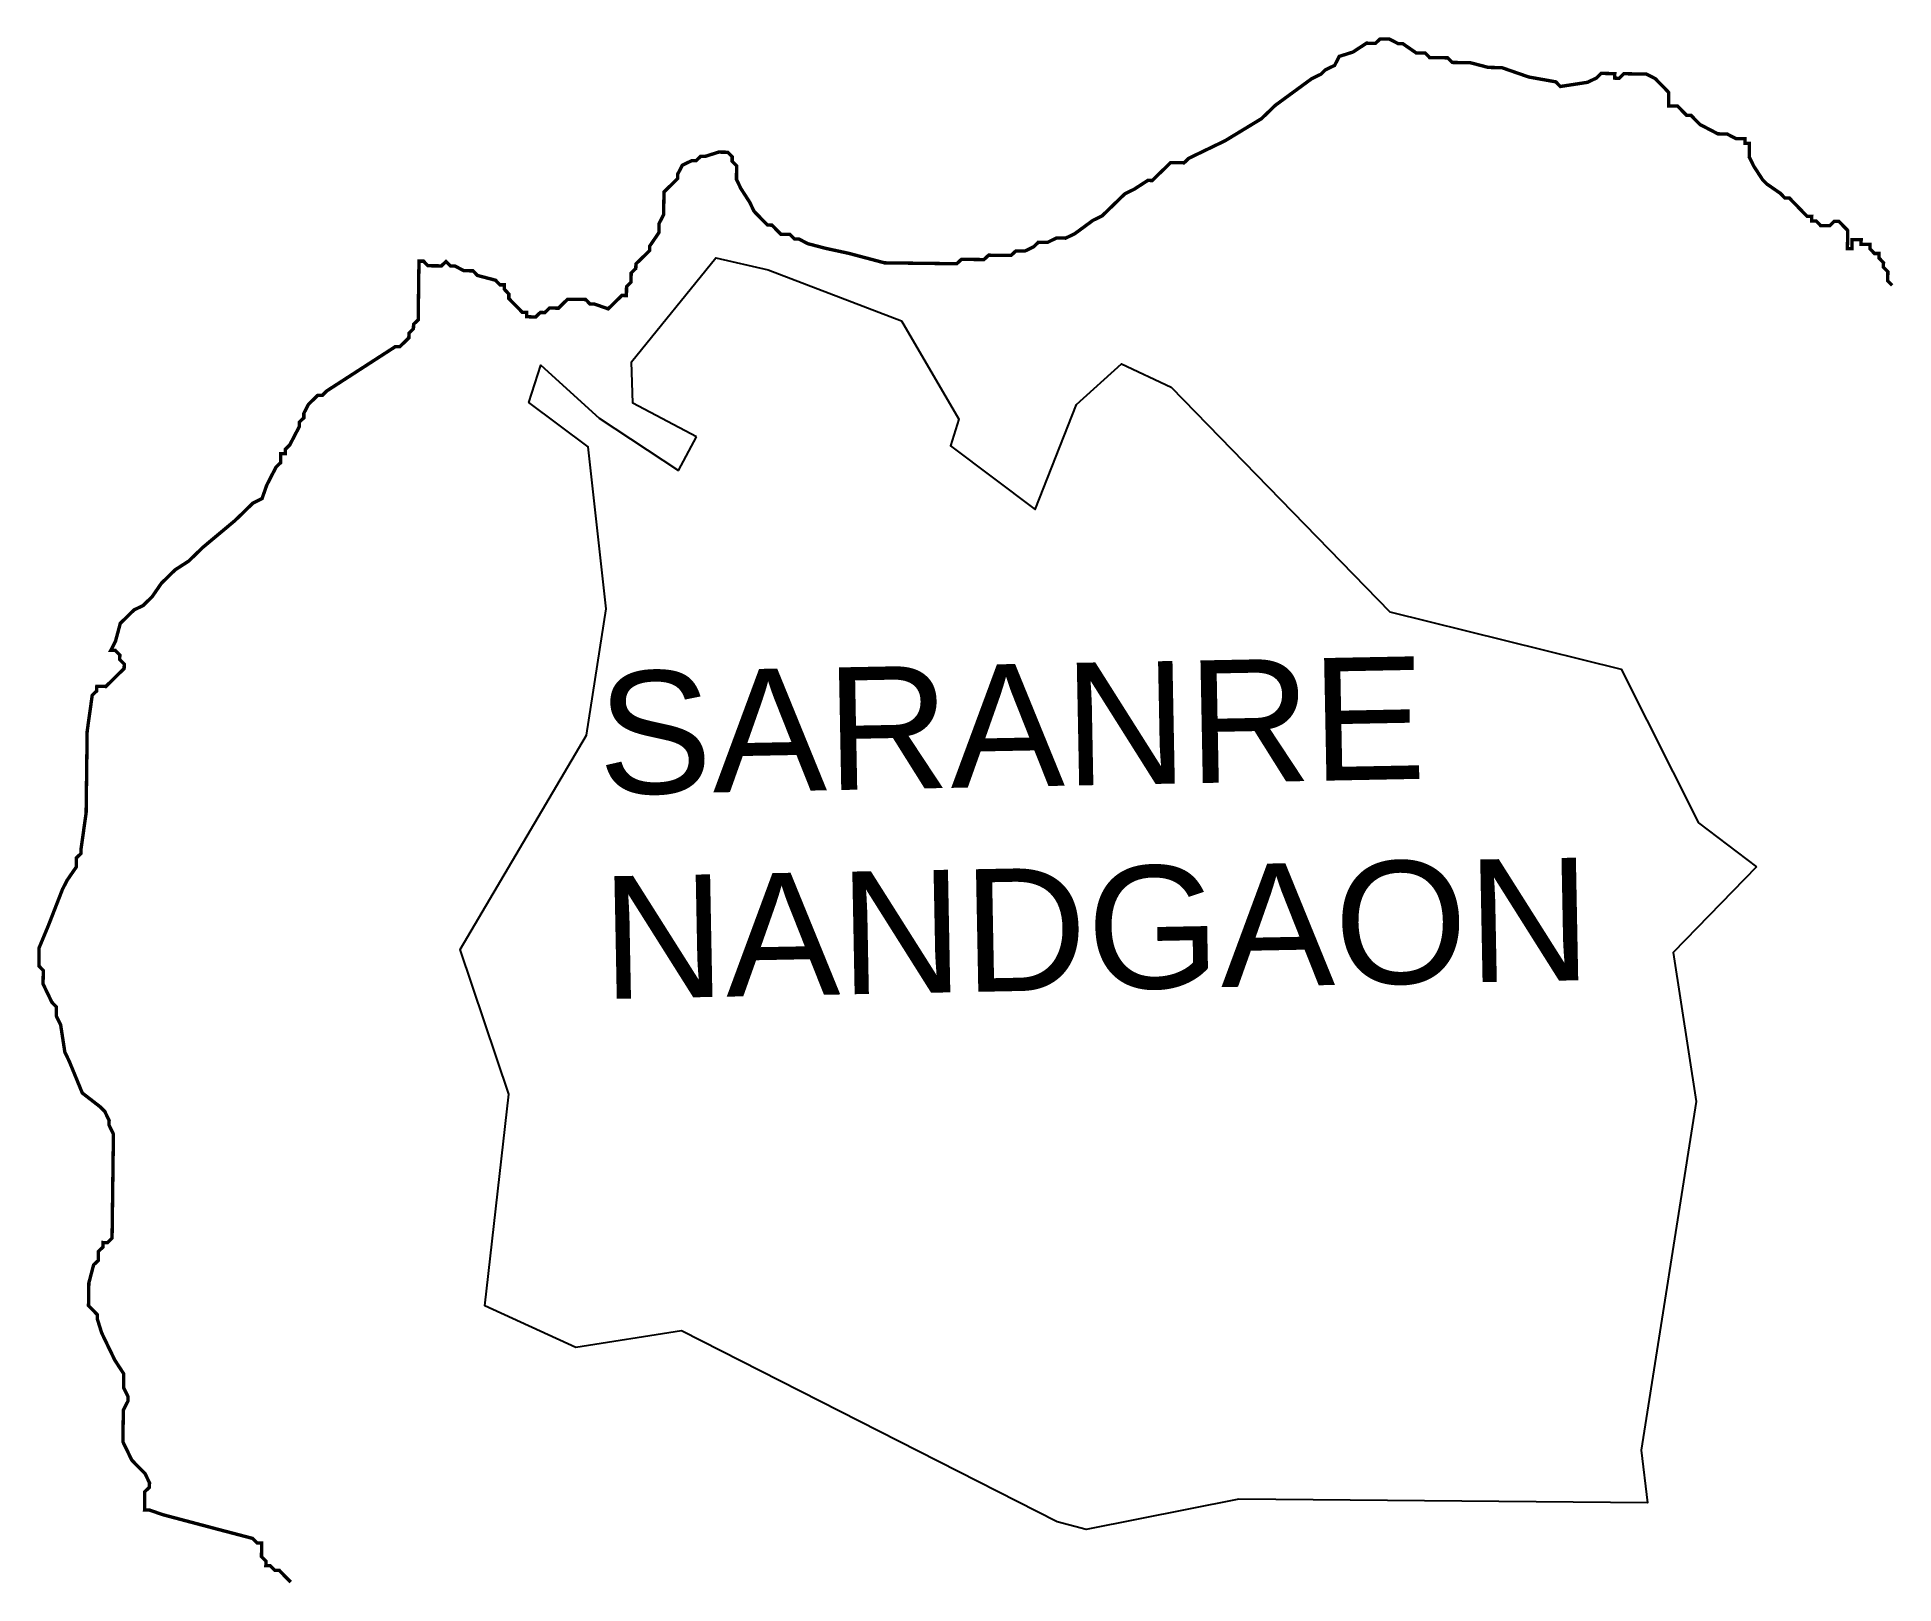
# Model space of a CAD drawing. Header units: metres. Extents: x 279377 to 281024, y 2031404 to 2032776.
import ezdxf

# ---------------------------------------------------------------- set-up
doc = ezdxf.new("R2010")
doc.units = ezdxf.units.M
for name, color, linetype in [('HIGH TIDE LINE', 6, 'Continuous'), ('village', 3, 'Continuous'), ('VILLAGE NAME', 250, 'Continuous')]:
    doc.layers.add(name, color=color, linetype=linetype)
doc.styles.get("Standard").update_dxf_attribs({"font": 'calibri.ttf'})

msp = doc.modelspace()

# ---------------------------------------------------------------- linework, layer by layer
at = {"color": 3, "flags": 128}
msp.add_lwpolyline([(279946.3, 2032391.5), (279962.1, 2032421.4)], dxfattribs=at)
at = {"layer": 'HIGH TIDE LINE', "lineweight": 0}
msp.add_lwpolyline([(279602.3, 2031405.7, 3.01, 3.01, 0), (279596.1, 2031412, 3.01, 3.01, 0), (279592.2, 2031416.1, 3.01, 3.01, 0), (279588.2, 2031416.2, 3.01, 3.01, 0), (279584.2, 2031420.2, 3.01, 3.01, 0), (279580.2, 2031420.3, 3.01, 3.01, 0), (279580.3, 2031424.3, 3.01, 3.01, 0), (279576.3, 2031428.3, 3.01, 3.01, 0), (279576.5, 2031440.4, 3.01, 3.01, 0), (279572.5, 2031440.4, 3.01, 3.01, 0), (279568.5, 2031444.5, 3.01, 3.01, 0), (279536.5, 2031452.9, 3.01, 3.01, 0), (279488.6, 2031465.6, 3.01, 3.01, 0), (279476.6, 2031469.8, 3.01, 3.01, 0), (279472.6, 2031469.8, 3.01, 3.01, 0), (279472.8, 2031485.9, 3.01, 3.01, 0), (279476.9, 2031489.8, 3.01, 3.01, 0), (279477, 2031493.8, 3.01, 3.01, 0), (279473.1, 2031501.9, 3.01, 3.01, 0), (279469.1, 2031506, 3.01, 3.01, 0), (279465.1, 2031510, 3.01, 3.01, 0), (279461.2, 2031514.1, 3.01, 3.01, 0), (279457.3, 2031522.2, 3.01, 3.01, 0), (279453.4, 2031530.2, 3.01, 3.01, 0), (279453.8, 2031558.3, 3.01, 3.01, 0), (279457.9, 2031566.3, 3.01, 3.01, 0), (279457.9, 2031570.3, 3.01, 3.01, 0), (279454, 2031578.3, 3.01, 3.01, 0), (279454.2, 2031590.4, 3.01, 3.01, 0), (279446.3, 2031602.5, 3.01, 3.01, 0), (279438.5, 2031618.6, 3.01, 3.01, 0), (279434.6, 2031626.7, 3.01, 3.01, 0), (279430.8, 2031638.8, 3.01, 3.01, 0), (279430.8, 2031642.8, 3.01, 3.01, 0), (279426.9, 2031646.9, 3.01, 3.01, 0), (279422.9, 2031650.9, 3.01, 3.01, 0), (279423.2, 2031671, 3.01, 3.01, 0), (279427.4, 2031687, 3.01, 3.01, 0), (279431.5, 2031690.9, 3.01, 3.01, 0), (279431.6, 2031698.9, 3.01, 3.01, 0), (279435.7, 2031702.9, 3.01, 3.01, 0), (279435.7, 2031706.9, 3.01, 3.01, 0), (279439.7, 2031706.8, 3.01, 3.01, 0), (279443.8, 2031710.8, 3.01, 3.01, 0), (279445, 2031803, 3.01, 3.01, 0), (279441.1, 2031811.1, 3.01, 3.01, 0), (279441.2, 2031815.1, 3.01, 3.01, 0), (279437.3, 2031823.2, 3.01, 3.01, 0), (279433.3, 2031827.2, 3.01, 3.01, 0), (279417.4, 2031839.5, 3.01, 3.01, 0), (279405.8, 2031867.7, 3.01, 3.01, 0), (279401.9, 2031875.8, 3.01, 3.01, 0), (279398.2, 2031899.9, 3.01, 3.01, 0), (279394.3, 2031907.9, 3.01, 3.01, 0), (279394.4, 2031915.9, 3.01, 3.01, 0), (279390.4, 2031920, 3.01, 3.01, 0), (279382.6, 2031936.2, 3.01, 3.01, 0), (279382.8, 2031948.2, 3.01, 3.01, 0), (279378.9, 2031952.2, 3.01, 3.01, 0), (279379.1, 2031968.3, 3.01, 3.01, 0), (279387.4, 2031988.2, 3.01, 3.01, 0), (279399.8, 2032020.1, 3.01, 3.01, 0), (279403.9, 2032028.1, 3.01, 3.01, 0), (279412.1, 2032040, 3.01, 3.01, 0), (279412.2, 2032048, 3.01, 3.01, 0), (279416.3, 2032052, 3.01, 3.01, 0), (279416.3, 2032056, 3.01, 3.01, 0), (279420.8, 2032088, 3.01, 3.01, 0), (279421.7, 2032160.2, 3.01, 3.01, 0), (279426.2, 2032192.2, 3.01, 3.01, 0), (279430.2, 2032196.1, 3.01, 3.01, 0), (279430.3, 2032200.2, 3.01, 3.01, 0), (279438.3, 2032200, 3.01, 3.01, 0), (279446.4, 2032208, 3.01, 3.01, 0), (279454.5, 2032215.9, 3.01, 3.01, 0), (279454.6, 2032219.9, 3.01, 3.01, 0), (279450.6, 2032223.9, 3.01, 3.01, 0), (279450.7, 2032227.9, 3.01, 3.01, 0), (279446.7, 2032232, 3.01, 3.01, 0), (279442.7, 2032232.1, 3.01, 3.01, 0), (279446.8, 2032240, 3.01, 3.01, 0), (279451.1, 2032256, 3.01, 3.01, 0), (279459.2, 2032263.9, 3.01, 3.01, 0), (279463.3, 2032267.9, 3.01, 3.01, 0), (279471.3, 2032271.8, 3.01, 3.01, 0), (279479.4, 2032279.7, 3.01, 3.01, 0), (279487.6, 2032291.6, 3.01, 3.01, 0), (279491.7, 2032295.6, 3.01, 3.01, 0), (279499.8, 2032303.5, 3.01, 3.01, 0), (279511.9, 2032311.3, 3.01, 3.01, 0), (279524.1, 2032323.2, 3.01, 3.01, 0), (279552.5, 2032346.9, 3.01, 3.01, 0), (279556.6, 2032350.8, 3.01, 3.01, 0), (279568.8, 2032362.7, 3.01, 3.01, 0), (279576.8, 2032366.6, 3.01, 3.01, 0), (279581, 2032378.6, 3.01, 3.01, 0), (279589.2, 2032394.5, 3.01, 3.01, 0), (279593.3, 2032398.5, 3.01, 3.01, 0), (279593.4, 2032406.5, 3.01, 3.01, 0), (279597.4, 2032406.4, 3.01, 3.01, 0), (279597.5, 2032410.4, 3.01, 3.01, 0), (279601.5, 2032414.4, 3.01, 3.01, 0), (279605.6, 2032422.3, 3.01, 3.01, 0), (279609.8, 2032430.3, 3.01, 3.01, 0), (279609.8, 2032434.3, 3.01, 3.01, 0), (279613.9, 2032438.3, 3.01, 3.01, 0), (279613.9, 2032442.3, 3.01, 3.01, 0), (279618, 2032450.2, 3.01, 3.01, 0), (279622.1, 2032454.2, 3.01, 3.01, 0), (279626.2, 2032458.2, 3.01, 3.01, 0), (279630.2, 2032458.1, 3.01, 3.01, 0), (279634.2, 2032462.1, 3.01, 3.01, 0), (279670.6, 2032485.6, 3.01, 3.01, 0), (279694.9, 2032501.3, 3.01, 3.01, 0), (279698.9, 2032501.3, 3.01, 3.01, 0), (279703, 2032505.2, 3.01, 3.01, 0), (279707, 2032509.2, 3.01, 3.01, 0), (279707.1, 2032513.2, 3.01, 3.01, 0), (279711.1, 2032517.2, 3.01, 3.01, 0), (279711.2, 2032521.2, 3.01, 3.01, 0), (279715.3, 2032525.1, 3.01, 3.01, 0), (279716, 2032577.2, 3.01, 3.01, 0), (279720, 2032577.2, 3.01, 3.01, 0), (279723.9, 2032573.1, 3.01, 3.01, 0), (279735.9, 2032573, 3.01, 3.01, 0), (279740, 2032576.9, 3.01, 3.01, 0), (279744, 2032572.9, 3.01, 3.01, 0), (279748, 2032572.8, 3.01, 3.01, 0), (279755.9, 2032568.7, 3.01, 3.01, 0), (279763.9, 2032568.6, 3.01, 3.01, 0), (279767.9, 2032564.5, 3.01, 3.01, 0), (279783.9, 2032560.3, 3.01, 3.01, 0), (279787.8, 2032556.2, 3.01, 3.01, 0), (279791.8, 2032556.2, 3.01, 3.01, 0), (279791.8, 2032552.2, 3.01, 3.01, 0), (279795.7, 2032548.1, 3.01, 3.01, 0), (279795.7, 2032544.1, 3.01, 3.01, 0), (279799.6, 2032540, 3.01, 3.01, 0), (279803.6, 2032536, 3.01, 3.01, 0), (279807.6, 2032531.9, 3.01, 3.01, 0), (279811.6, 2032531.9, 3.01, 3.01, 0), (279811.5, 2032527.9, 3.01, 3.01, 0), (279819.5, 2032527.7, 3.01, 3.01, 0), (279823.6, 2032531.7, 3.01, 3.01, 0), (279827.6, 2032531.6, 3.01, 3.01, 0), (279831.7, 2032535.6, 3.01, 3.01, 0), (279839.7, 2032535.5, 3.01, 3.01, 0), (279843.7, 2032539.5, 3.01, 3.01, 0), (279847.8, 2032543.4, 3.01, 3.01, 0), (279863.8, 2032543.2, 3.01, 3.01, 0), (279867.8, 2032539.1, 3.01, 3.01, 0), (279871.8, 2032539.1, 3.01, 3.01, 0), (279883.8, 2032534.9, 3.01, 3.01, 0), (279891.9, 2032542.8, 3.01, 3.01, 0), (279896, 2032546.8, 3.01, 3.01, 0), (279900, 2032546.7, 3.01, 3.01, 0), (279900.1, 2032554.7, 3.01, 3.01, 0), (279904.1, 2032558.7, 3.01, 3.01, 0), (279904.2, 2032566.7, 3.01, 3.01, 0), (279908.3, 2032570.7, 3.01, 3.01, 0), (279908.4, 2032574.7, 3.01, 3.01, 0), (279912.4, 2032578.6, 3.01, 3.01, 0), (279916.5, 2032582.6, 3.01, 3.01, 0), (279920.5, 2032586.5, 3.01, 3.01, 0), (279920.6, 2032590.5, 3.01, 3.01, 0), (279928.8, 2032602.5, 3.01, 3.01, 0), (279928.9, 2032610.5, 3.01, 3.01, 0), (279933, 2032618.5, 3.01, 3.01, 0), (279933.3, 2032638.5, 3.01, 3.01, 0), (279937.3, 2032642.5, 3.01, 3.01, 0), (279941.4, 2032646.4, 3.01, 3.01, 0), (279945.4, 2032650.4, 3.01, 3.01, 0), (279945.5, 2032654.4, 3.01, 3.01, 0), (279949.6, 2032662.3, 3.01, 3.01, 0), (279957.7, 2032666.2, 3.01, 3.01, 0), (279961.7, 2032666.2, 3.01, 3.01, 0), (279965.8, 2032670.1, 3.01, 3.01, 0), (279969.8, 2032670.1, 3.01, 3.01, 0), (279981.8, 2032673.9, 3.01, 3.01, 0), (279989.9, 2032673.8, 3.01, 3.01, 0), (279993.8, 2032669.8, 3.01, 3.01, 0), (279993.8, 2032665.8, 3.01, 3.01, 0), (279997.7, 2032661.7, 3.01, 3.01, 0), (279997.6, 2032649.7, 3.01, 3.01, 0), (280001.5, 2032641.6, 3.01, 3.01, 0), (280009.3, 2032629.5, 3.01, 3.01, 0), (280013.2, 2032621.4, 3.01, 3.01, 0), (280017.2, 2032617.3, 3.01, 3.01, 0), (280021.1, 2032613.3, 3.01, 3.01, 0), (280025.1, 2032609.2, 3.01, 3.01, 0), (280029.1, 2032609.1, 3.01, 3.01, 0), (280033, 2032605.1, 3.01, 3.01, 0), (280037, 2032601, 3.01, 3.01, 0), (280045, 2032600.9, 3.01, 3.01, 0), (280049, 2032596.9, 3.01, 3.01, 0), (280053, 2032596.8, 3.01, 3.01, 0), (280060.9, 2032592.7, 3.01, 3.01, 0), (280076.9, 2032588.5, 3.01, 3.01, 0), (280096.9, 2032584.2, 3.01, 3.01, 0), (280128.9, 2032575.7, 3.01, 3.01, 0), (280193, 2032574.9, 3.01, 3.01, 0), (280197.1, 2032578.8, 3.01, 3.01, 0), (280217.1, 2032578.6, 3.01, 3.01, 0), (280221.2, 2032582.5, 3.01, 3.01, 0), (280241.2, 2032582.3, 3.01, 3.01, 0), (280245.3, 2032586.2, 3.01, 3.01, 0), (280253.3, 2032586.1, 3.01, 3.01, 0), (280261.3, 2032590, 3.01, 3.01, 0), (280265.4, 2032594, 3.01, 3.01, 0), (280273.4, 2032593.8, 3.01, 3.01, 0), (280281.5, 2032597.8, 3.01, 3.01, 0), (280289.5, 2032597.6, 3.01, 3.01, 0), (280297.6, 2032601.5, 3.01, 3.01, 0), (280313.8, 2032613.4, 3.01, 3.01, 0), (280321.8, 2032617.3, 3.01, 3.01, 0), (280330, 2032625.2, 3.01, 3.01, 0), (280338.1, 2032633.1, 3.01, 3.01, 0), (280342.2, 2032637, 3.01, 3.01, 0), (280350.2, 2032640.9, 3.01, 3.01, 0), (280362.4, 2032648.8, 3.01, 3.01, 0), (280366.4, 2032648.7, 3.01, 3.01, 0), (280370.4, 2032652.7, 3.01, 3.01, 0), (280378.6, 2032660.6, 3.01, 3.01, 0), (280382.6, 2032664.6, 3.01, 3.01, 0), (280394.6, 2032664.4, 3.01, 3.01, 0), (280398.7, 2032668.4, 3.01, 3.01, 0), (280431, 2032684, 3.01, 3.01, 0), (280463.3, 2032703.6, 3.01, 3.01, 0), (280475.5, 2032715.4, 3.01, 3.01, 0), (280507.9, 2032739.1, 3.01, 3.01, 0), (280516, 2032743, 3.01, 3.01, 0), (280520, 2032746.9, 3.01, 3.01, 0), (280528.1, 2032750.8, 3.01, 3.01, 0), (280532.2, 2032758.8, 3.01, 3.01, 0), (280544.3, 2032762.6, 3.01, 3.01, 0), (280556.4, 2032770.5, 3.01, 3.01, 0), (280564.4, 2032770.4, 3.01, 3.01, 0), (280568.5, 2032774.3, 3.01, 3.01, 0), (280576.5, 2032774.2, 3.01, 3.01, 0), (280584.5, 2032770.1, 3.01, 3.01, 0), (280588.5, 2032770.1, 3.01, 3.01, 0), (280600.4, 2032761.9, 3.01, 3.01, 0), (280608.4, 2032761.8, 3.01, 3.01, 0), (280612.4, 2032757.7, 3.01, 3.01, 0), (280628.4, 2032757.5, 3.01, 3.01, 0), (280632.4, 2032753.4, 3.01, 3.01, 0), (280648.4, 2032753.2, 3.01, 3.01, 0), (280664.4, 2032749, 3.01, 3.01, 0), (280676.4, 2032748.8, 3.01, 3.01, 0), (280700.3, 2032740.5, 3.01, 3.01, 0), (280724.3, 2032736.2, 3.01, 3.01, 0), (280728.3, 2032732.1, 3.01, 3.01, 0), (280752.4, 2032735.8, 3.01, 3.01, 0), (280760.5, 2032739.7, 3.01, 3.01, 0), (280764.5, 2032743.7, 3.01, 3.01, 0), (280776.6, 2032743.5, 3.01, 3.01, 0), (280776.5, 2032739.5, 3.01, 3.01, 0), (280780.5, 2032739.4, 3.01, 3.01, 0), (280784.6, 2032743.4, 3.01, 3.01, 0), (280804.6, 2032743.1, 3.01, 3.01, 0), (280812.6, 2032739, 3.01, 3.01, 0), (280816.5, 2032734.9, 3.01, 3.01, 0), (280820.5, 2032730.9, 3.01, 3.01, 0), (280824.4, 2032726.8, 3.01, 3.01, 0), (280824.3, 2032714.8, 3.01, 3.01, 0), (280832.3, 2032714.7, 3.01, 3.01, 0), (280836.3, 2032710.6, 3.01, 3.01, 0), (280840.2, 2032706.6, 3.01, 3.01, 0), (280844.2, 2032706.5, 3.01, 3.01, 0), (280852.1, 2032698.4, 3.01, 3.01, 0), (280868, 2032690.1, 3.01, 3.01, 0), (280876.1, 2032690, 3.01, 3.01, 0), (280884, 2032685.9, 3.01, 3.01, 0), (280892, 2032685.8, 3.01, 3.01, 0), (280892, 2032681.8, 3.01, 3.01, 0), (280896, 2032681.8, 3.01, 3.01, 0), (280895.8, 2032669.7, 3.01, 3.01, 0), (280899.7, 2032661.7, 3.01, 3.01, 0), (280907.6, 2032649.5, 3.01, 3.01, 0), (280911.6, 2032645.5, 3.01, 3.01, 0), (280923.5, 2032637.3, 3.01, 3.01, 0), (280927.4, 2032633.2, 3.01, 3.01, 0), (280931.4, 2032633.2, 3.01, 3.01, 0), (280947.2, 2032616.9, 3.01, 3.01, 0), (280951.3, 2032616.9, 3.01, 3.01, 0), (280951.2, 2032612.9, 3.01, 3.01, 0), (280955.2, 2032612.8, 3.01, 3.01, 0), (280959.2, 2032608.7, 3.01, 3.01, 0), (280967.2, 2032608.6, 3.01, 3.01, 0), (280971.2, 2032612.6, 3.01, 3.01, 0), (280975.3, 2032612.5, 3.01, 3.01, 0), (280983.2, 2032604.4, 3.01, 3.01, 0), (280982.9, 2032588.4, 3.01, 3.01, 0), (280987, 2032588.3, 3.01, 3.01, 0), (280987.1, 2032596.3, 3.01, 3.01, 0), (280995.1, 2032596.2, 3.01, 3.01, 0), (280995, 2032592.2, 3.01, 3.01, 0), (281003, 2032592.1, 3.01, 3.01, 0), (281003, 2032588.1, 3.01, 3.01, 0), (281006.9, 2032584, 3.01, 3.01, 0), (281011, 2032584, 3.01, 3.01, 0), (281010.9, 2032580, 3.01, 3.01, 0), (281014.9, 2032575.9, 3.01, 3.01, 0), (281014.8, 2032571.9, 3.01, 3.01, 0), (281018.8, 2032567.8, 3.01, 3.01, 0), (281018.6, 2032559.8, 3.01, 3.01, 0), (281022.6, 2032555.8, 3.01, 3.01, 0)], format="xyseb", dxfattribs=at)
at = {"layer": 'village', "color": 3, "true_color": 0x00ff00}
for points in [[(279962.1, 2032421.4, 0), (279905.6, 2032451.3, 0), (279904.6, 2032488, 0), (279979.2, 2032580.1, 0), (280025.7, 2032569.5, 0), (280143.9, 2032524.4, 0), (280194.9, 2032437.1, 0), (280187.4, 2032413.5, 0), (280262.5, 2032356.9, 0), (280299.2, 2032450.2, 0), (280339.1, 2032486, 0), (280383.2, 2032465.5, 0), (280577.2, 2032266.2, 0), (280782.2, 2032215.3, 0), (280850.9, 2032079.1, 0), (280902.2, 2032040.1, 0)], [(280902.2, 2032040.1, 0), (280828.3, 2031964.1, 0), (280848.7, 2031831.9, 0), (280800.1, 2031522.7, 0), (280805.6, 2031476, 0), (280443.1, 2031479.4, 0), (280307.6, 2031452.3, 0), (280282.1, 2031459.2, 0), (279948.9, 2031628.5, 0), (279855.1, 2031613.7, 0), (279774.3, 2031650.7, 0), (279795.8, 2031838.4, 0), (279752.6, 2031966.8, 0), (279864.7, 2032156.7, 0), (279882.1, 2032269, 0), (279866, 2032412.4, 0), (279813.4, 2032451.8, 0), (279824, 2032485, 0), (279875.9, 2032437.9, 0), (279946.3, 2032391.5, 0)]]:
    msp.add_polyline3d(points, dxfattribs=at)

# ---------------------------------------------------------------- texts
at = {"layer": 'VILLAGE NAME', "insert": (279873.4, 2032212.8), "char_height": 108.748, "attachment_point": 1, "rotation": 1.1028}
msp.add_mtext_dynamic_manual_height_columns('{\\fArial|b0|i0|c0|p34;SARANRE NANDGAON}', width=726.929, gutter_width=543.7, heights=[0], dxfattribs=at)

doc.saveas('drawing.dxf')
